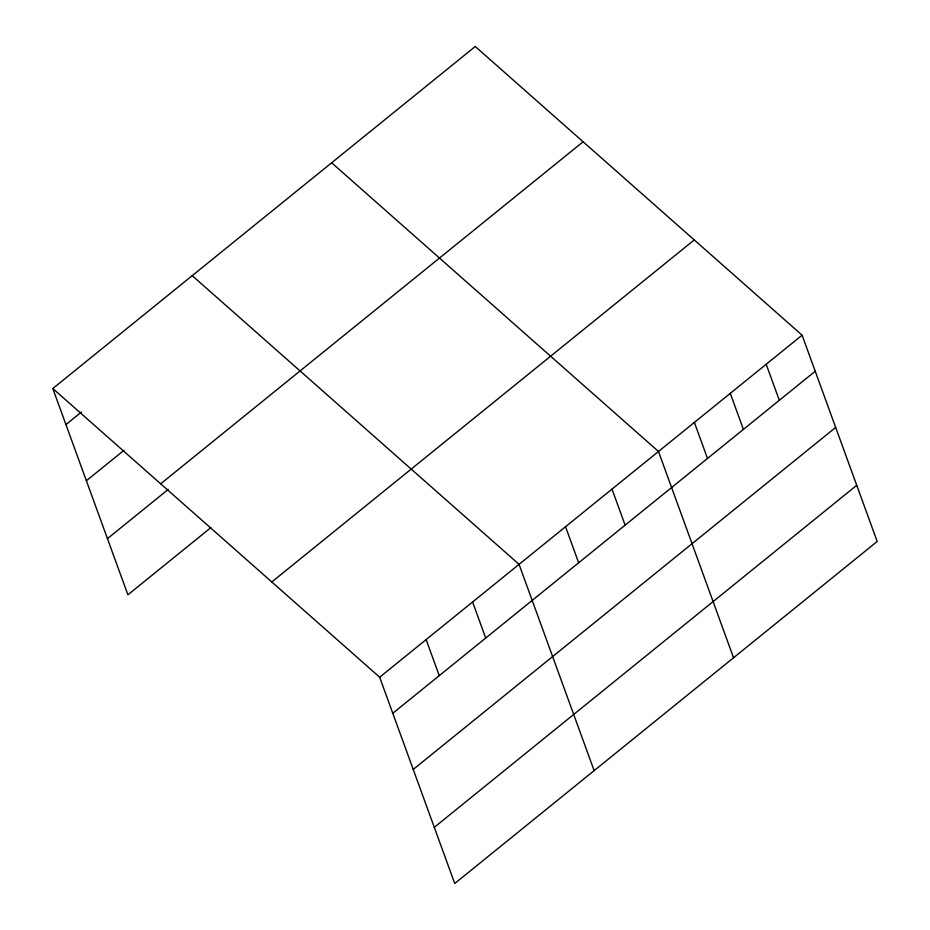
<?xml version="1.0" encoding="UTF-8"?>
<svg xmlns="http://www.w3.org/2000/svg" width="930" height="930" viewBox="0 0 930 930"><rect width="100%" height="100%" fill="white"/><g stroke="black" fill="none" stroke-linecap="round" stroke-linejoin="round"><path stroke-width="1.4" d="M52.812 388.531L475.265 46.5L802.102 335.195L877.188 541.469L454.735 883.5L379.661 677.226L52.812 388.531L127.898 594.805L210.878 527.624M65.937 424.58L81.433 412.037M86.385 480.752L124.004 450.294M160.681 483.798L583.122 141.767M107.45 538.633L168.307 489.366M271.804 581.959L694.245 239.928M379.661 677.226L802.102 335.195M392.786 713.275L815.226 371.244M413.222 769.447L835.675 427.428M434.298 827.328L856.739 485.297M331.626 162.785L658.475 451.48L733.549 657.766M192.219 275.664L519.068 564.359L594.142 770.633M766.192 364.269L779.317 400.319M730.283 393.344L743.407 429.393M694.385 422.418L707.498 458.467M611.998 489.11L625.123 525.159M565.533 526.729L578.658 562.79M472.603 601.977L485.716 638.027M426.126 639.596L439.251 675.657"/></g></svg>
